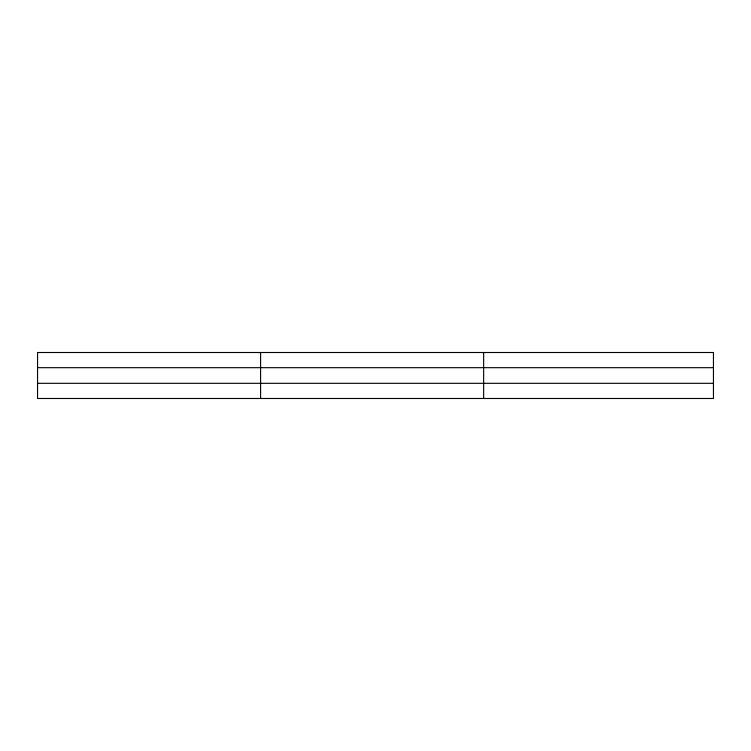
<?xml version="1.0" encoding="UTF-8"?>
<svg xmlns="http://www.w3.org/2000/svg" width="751" height="751" viewBox="0 0 751 751"><rect width="100%" height="100%" fill="white"/><g stroke="black" fill="none" stroke-linecap="round" stroke-linejoin="round"><path stroke-width="1.13" d="M260.597 398.49L260.597 352.51M483.644 398.49L483.644 352.51M713.45 367.68L713.45 352.51L37.55 352.51L37.55 398.49L713.45 398.49L713.45 367.68L37.55 367.68M37.55 383.32L713.45 383.32"/></g></svg>
